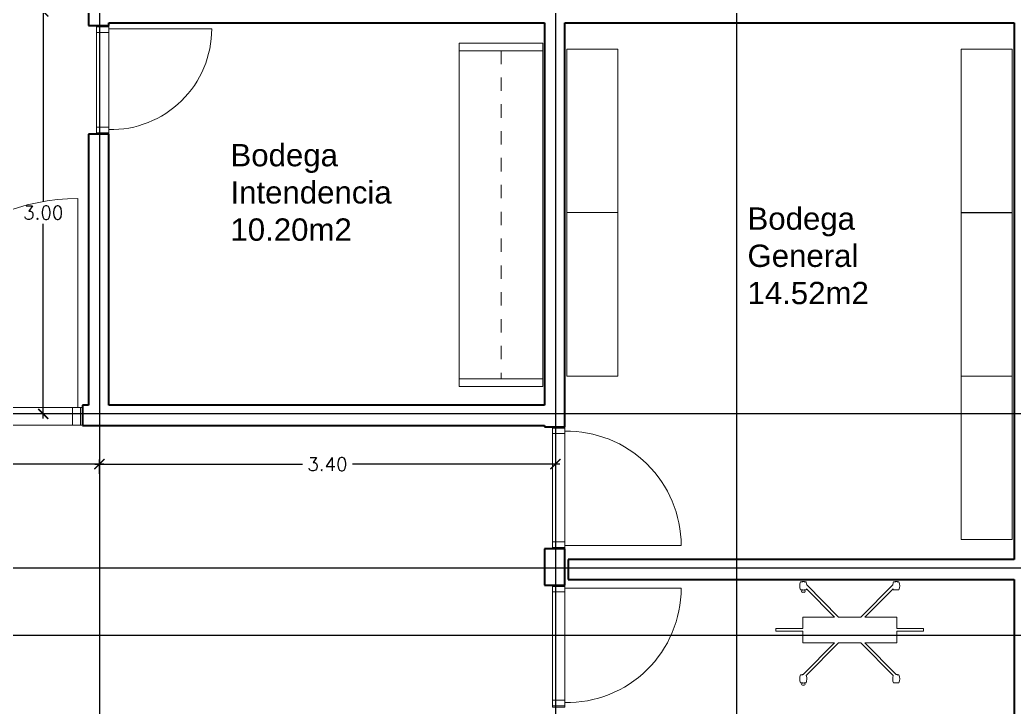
# Model space of a CAD drawing. Header units: inches. Extents: x -6 to 158, y 10 to 161.
# Drawn here: x 32.4 to 39.81, y 83.78 to 88.9 of the extents above; entities that cross this region are included whole.
import ezdxf

# ---------------------------------------------------------------- set-up
doc = ezdxf.new("R2010")
doc.units = ezdxf.units.IN
doc.header["$MEASUREMENT"] = 0
doc.linetypes.add('Dash', pattern=[6, 3, -3])
doc.linetypes.add('IMPORT-AI-Linetype-8', pattern=[7811.371918, 4882.107551, -976.421456, 976.421456, -976.421456])
for name, color, linetype, lineweight in [('A-DETL-GENF', 92, 'Continuous', 9), ('A-DOOR', 2, 'Continuous', 9), ('A-WALL', 5, 'Continuous', 9), ('I-FURN', 2, 'Continuous', 9), ('I-FURN-HDLN', 2, 'Dash', 9), ('I-FURN-PNLS', 2, 'Continuous', 9)]:
    doc.layers.add(name, color=color, linetype=linetype, lineweight=lineweight)
doc.layers.add('HATCH ACERA QUIRIBI', color=33, linetype='FENCELINE1')
doc.layers.add('ZUCA-EJES', color=251, linetype='Continuous')
doc.layers.add('Sector terreno natural', color=7, linetype='Continuous', lineweight=13, true_color=0xa28c7c)
doc.styles.add('DETALLES$0$DETALLES$0$TEXTO GENERAL', font='romans.shx')
doc.styles.get("Standard").update_dxf_attribs({"font": 'arial.ttf'})
doc.linetypes.add('FENCELINE1', pattern='A,0.25,-0.1,[133,ltypeshp.shx,S=0.1,R=0,X=-0.1,Y=0],-0.1,1', length=1.45)
doc.dimstyles.new('DISTRIBUCIÓN$0$PLANTA ARQUITECTONICA$0$STANDARD', dxfattribs={"dimscale": 0, "dimtxt": 0.1, "dimasz": 0.075, "dimexe": 0.0333, "dimexo": 0.0333, "dimgap": 0.0333, "dimtad": 0, "dimtih": 1, "dimtoh": 1, "dimzin": 0, "dimdsep": 46, "dimtxsty": 'DETALLES$0$DETALLES$0$TEXTO GENERAL', "dimblk": 'DISTRIBUCIÓN$0$PLANTA ARQUITECTONICA$0$_ARCHTICK', "dimcen": 0.0333, "dimdle": 0.0333, "dimclrd": 124, "dimclre": 124, "dimclrt": 1, "dimaunit": 1, "dimadec": 0, "dimazin": 0, "dimtfac": 1, "dimtix": 1, "dimtmove": 2, "dimatfit": 3, "dimfxl": 2, "dimtolj": 1, "dimtzin": 0, "dimarcsym": 0})

# ---------------------------------------------------------------- blocks, each defined once
blk = doc.blocks.new('Doors_Door-sets_JELD-WEN_Interior_HP_FS12_FCore_Single_1_0 - 890 x 2090 mm - M9 x M21-367539-Level 1')
at = {"layer": 'A-DETL-GENF', "color": 1}
for p, q in [((-445, 17), (-403, 17)), ((-445, -75), (-445, 17)), ((-415, 17), (415, 17)), ((-403, 17), (-403, -75)), ((403, 17), (445, 17)), ((403, -75), (403, 17)), ((445, 17), (445, -75)), ((-403, -75), (-445, -75)), ((415, -75), (-415, -75)), ((445, -75), (403, -75)), ((430.8, -942.8), (430.8, -75))]:
    blk.add_line(p, q, dxfattribs=at)
blk.add_arc((430.3, -91.5), 851.3, 178.88942, 270.03365, dxfattribs=at)
at = {"layer": 'A-DOOR', "color": 1, "lineweight": 18}
for p, q in [((-455, -75), (-455, 17)), ((-455, 17), (-445, 17)), ((445, 17), (455, 17)), ((455, 17), (455, -75)), ((-445, -75), (-455, -75)), ((455, -75), (445, -75))]:
    blk.add_line(p, q, dxfattribs=at)
blk = doc.blocks.new('Doors_Door-sets_JELD-WEN_Interior_HP_FS12_FCore_Single_1_0 - 890 x 2090 mm - M9 x M21-327305-Level 1')
at = {"layer": 'A-DETL-GENF', "color": 1}
for p, q in [((430.8, 942.8), (430.8, 75)), ((-403, 75), (-445, 75)), ((-445, 75), (-445, -17)), ((415, 75), (-415, 75)), ((-403, -17), (-403, 75)), ((403, 75), (403, -17)), ((445, 75), (403, 75)), ((445, -17), (445, 75)), ((-445, -17), (-403, -17)), ((-415, -17), (415, -17)), ((403, -17), (445, -17))]:
    blk.add_line(p, q, dxfattribs=at)
blk.add_arc((430.3, 91.5), 851.3, 89.96635, 181.11058, dxfattribs=at)
at = {"layer": 'A-DOOR', "color": 1, "lineweight": 18}
for p, q in [((-445, 75), (-455, 75)), ((-455, 75), (-455, -17)), ((455, 75), (445, 75)), ((455, -17), (455, 75)), ((-455, -17), (-445, -17)), ((445, -17), (455, -17))]:
    blk.add_line(p, q, dxfattribs=at)
blk = doc.blocks.new('Doors_Door-sets_JELD-WEN_Interior_HP_FS12_FCore_Single_1_0 - 790 x 2090 mm - M8 x M21-368710-Level 1')
at = {"layer": 'A-DETL-GENF', "color": 1}
for p, q in [((-395, 17), (-353, 17)), ((-395, -75), (-395, 17)), ((-365, 17), (365, 17)), ((-353, 17), (-353, -75)), ((353, 17), (395, 17)), ((353, -75), (353, 17)), ((395, 17), (395, -75)), ((-353, -75), (-395, -75)), ((365, -75), (-365, -75)), ((395, -75), (353, -75)), ((380.8, -842.8), (380.8, -75))]:
    blk.add_line(p, q, dxfattribs=at)
blk.add_arc((380.3, -91.5), 751.3, 178.74157, 270.03813, dxfattribs=at)
at = {"layer": 'A-DOOR', "color": 1, "lineweight": 18}
for p, q in [((-405, -75), (-405, 17)), ((-405, 17), (-395, 17)), ((395, 17), (405, 17)), ((405, 17), (405, -75)), ((-395, -75), (-405, -75)), ((405, -75), (395, -75))]:
    blk.add_line(p, q, dxfattribs=at)
blk = doc.blocks.new('Shelving-Static-Spacesaver-4Post-Starter-Open_Uprights - 48 x 15 x 88-567357-Level 1')
at = {"layer": 'I-FURN', "color": 251}
for p, q in [((607.822, 190.5), (-609.6, 190.5)), ((-609.6, 190.5), (-609.6, -190.5)), ((-609.6, -190.5), (-609.6, 190.5)), ((-609.6, 190.5), (607.822, 190.5)), ((607.822, -190.5), (607.822, 190.5)), ((607.822, 190.5), (607.822, -190.5)), ((-609.6, -190.5), (607.822, -190.5)), ((607.822, -190.5), (-609.6, -190.5))]:
    blk.add_line(p, q, dxfattribs=at)
blk = doc.blocks.new('Shelving-Static-Spacesaver-4Post-Starter-Open_Uprights - 48 x 15 x 88-568468-Level 1')
at = {"layer": 'I-FURN', "color": 251}
for p, q in [((-609.6, 190.5), (607.822, 190.5)), ((-609.6, -190.5), (-609.6, 190.5)), ((607.822, 190.5), (-609.6, 190.5)), ((-609.6, 190.5), (-609.6, -190.5)), ((607.822, 190.5), (607.822, -190.5)), ((607.822, -190.5), (607.822, 190.5)), ((607.822, -190.5), (-609.6, -190.5)), ((-609.6, -190.5), (607.822, -190.5))]:
    blk.add_line(p, q, dxfattribs=at)
blk = doc.blocks.new('Shelving-Mobile-Spacesaver-4Post-Moveable_Carriage - Manual - Dual Control-560218-Level 1')
at = {"layer": 'I-FURN', "color": 251}
for p, q in [((-798, 225.1), (-855.1, 225.1)), ((-855.1, 225.1), (-855.1, -397.2)), ((-855.1, 225.1), (-855.1, -397.2)), ((-798.1, 225.1), (-855.1, 225.1)), ((-798.1, 225.1), (1646.8, 225.1)), ((-798, -397.2), (-798, 225.1)), ((1646.8, 225.1), (-798, 225.1)), ((-798, 225.1), (-798, -397.2)), ((1703.9, 225.1), (1646.8, 225.1)), ((1646.8, 225.1), (1646.8, -397.2)), ((1646.8, -397.2), (1646.8, 225.1)), ((1646.8, 225.1), (1703.9, 225.1)), ((1646.8, 225.1), (1646.8, -397.2)), ((1703.9, -397.2), (1703.9, 225.1)), ((1703.9, 225.1), (1703.9, -397.2)), ((-855.1, -397.2), (-798, -397.2)), ((-855.1, -397.2), (-798.1, -397.2)), ((1646.8, -397.2), (-798.1, -397.2)), ((-798, -397.2), (1646.8, -397.2)), ((1646.8, -397.2), (1703.9, -397.2)), ((1703.9, -397.2), (1646.8, -397.2))]:
    blk.add_line(p, q, dxfattribs=at)
at = {"layer": 'I-FURN-HDLN', "color": 251}
blk.add_line((-798.1, -86.1), (1646.8, -86.1), dxfattribs=at)
blk = doc.blocks.new('HermanMiller_Locale_BRES_MobileEasel - Mobile Easel Whiteboard-601327-Level 1')
at = {"layer": 'I-FURN-PNLS', "color": 251}
for p, q in [((-357.4, 357.9), (-367.1, 357.9)), ((-367.1, 297.9), (-350.5, 297.9)), ((-357.4, 356.8), (-357.4, 357.9)), ((-350.5, 297.9), (-350.5, 296.2)), ((-342.5, 296.2), (-342.5, 297.9)), ((-342.5, 297.9), (-325.9, 297.9)), ((-325.9, 357.9), (-335.6, 357.9)), ((-335.6, 357.9), (-335.6, 356.8)), ((-322.8, 307.5), (-112.9, 95)), ((-83.2, 95), (-320.5, 335.3)), ((320.5, 335.3), (83.2, 95)), ((112.9, 95), (322.8, 307.5)), ((335.6, 357.9), (325.9, 357.9)), ((325.9, 297.9), (367.1, 297.9)), ((335.6, 356.8), (335.6, 357.9)), ((367.1, 357.9), (357.4, 357.9)), ((357.4, 357.9), (357.4, 356.8)), ((-350.5, 296.2), (-352.8, 296.2)), ((-352.8, 280.4), (-340.1, 280.4)), ((-340.1, 296.2), (-342.5, 296.2)), ((-112.9, 95), (-350, 95)), ((-350, 95), (-350, 10)), ((83.2, 95), (-83.2, 95)), ((350, 95), (112.9, 95)), ((350, 10), (350, 95)), ((-350, 10), (-550, 10)), ((-550, 10), (-550, -10)), ((550, 10), (350, 10)), ((550, -10), (550, 10)), ((-550, -10), (-350, -10)), ((-350, -10), (-350, -95)), ((350, -95), (350, -10)), ((350, -10), (550, -10)), ((-350, -95), (-112.9, -95)), ((-112.9, -95), (-346.5, -331.5)), ((-324.4, -339.2), (-83.2, -95)), ((-83.2, -95), (83.2, -95)), ((83.2, -95), (324.4, -339.2)), ((346.5, -331.5), (112.9, -95)), ((112.9, -95), (350, -95)), ((-357.4, -335.1), (-367.1, -335.1)), ((-357.4, -336.2), (-357.4, -335.1)), ((367.1, -335.1), (357.4, -335.1)), ((357.4, -335.1), (357.4, -336.2)), ((-367.1, -395.1), (-350.5, -395.1)), ((-350.5, -396.7), (-352.8, -396.7)), ((-352.8, -412.6), (-340.1, -412.6)), ((-350.5, -395.1), (-350.5, -396.7)), ((-342.5, -396.7), (-342.5, -395.1)), ((-342.5, -395.1), (-325.9, -395.1)), ((-340.1, -396.7), (-342.5, -396.7)), ((325.9, -395.1), (367.1, -395.1))]:
    blk.add_line(p, q, dxfattribs=at)
for centre, radius, start, end in [((-290.2, 327.9), 82.5, 158.67469, 201.32467), ((-346.5, 346.5), 15, 43.36179, 136.63821), ((-402.8, 327.9), 82.5, 5.13429, 21.32531), ((-402.8, 327.9), 82.5, 338.67533, 345.68535), ((402.8, 327.9), 82.5, 158.67469, 174.86571), ((402.8, 327.9), 82.5, 194.31465, 201.32467), ((346.5, 346.5), 15, 43.36179, 136.63821), ((290.2, 327.9), 82.5, 338.67533, 21.32531), ((-352.3, 288.3), 7.95, 93.48938, 266.51062), ((-340.6, 288.3), 7.95, 273.48938, 86.51062), ((-290.2, -365.1), 82.5, 158.67469, 201.32467), ((-346.5, -346.5), 15, 90, 136.63821), ((-402.8, -365.1), 82.5, 338.67533, 18.29833), ((402.8, -365.1), 82.5, 161.70167, 201.32467), ((346.5, -346.5), 15, 43.36179, 90), ((290.2, -365.1), 82.5, 338.67533, 21.32531), ((-352.3, -404.7), 7.95, 93.48938, 266.51062), ((-340.6, -404.7), 7.95, 273.48938, 86.51062)]:
    blk.add_arc(centre, radius, start, end, dxfattribs=at)
blk = doc.blocks.new('DISTRIBUCIÓN$0$PLANTA ARQUITECTONICA$0$_ARCHTICK')
at = {"color": 0, "linetype": 'ByBlock', "const_width": 0.15}
blk.add_lwpolyline([(-0.5, -0.5), (0.5, 0.5)], dxfattribs=at)
blk = doc.blocks.new('*D1009')
at = {"layer": 'Defpoints', "color": 0, "transparency": 16777216}
for p in [(32.9913, 85.968), (36.3913, 85.968), (32.9913, 85.5941)]:
    blk.add_point(p, dxfattribs=at)
at = {"layer": 'Sector terreno natural', "color": 124, "lineweight": -2, "transparency": 16777216}
for p, q in [((32.9913, 85.9347), (32.9913, 85.5608)), ((36.3913, 85.9347), (36.3913, 85.5608)), ((32.958, 85.5941), (34.5056, 85.5941)), ((36.4246, 85.5941), (34.877, 85.5941))]:
    blk.add_line(p, q, dxfattribs=at)
at = {"layer": 'Sector terreno natural', "color": 124, "lineweight": -2, "transparency": 16777216, "xscale": 0.075, "yscale": 0.075, "zscale": 0.075, "rotation": 180}
blk.add_blockref('DISTRIBUCIÓN$0$PLANTA ARQUITECTONICA$0$_ARCHTICK', (32.9913, 85.5941), dxfattribs=at)
at = {"layer": 'Sector terreno natural', "color": 124, "lineweight": -2, "transparency": 16777216, "xscale": 0.075, "yscale": 0.075, "zscale": 0.075}
blk.add_blockref('DISTRIBUCIÓN$0$PLANTA ARQUITECTONICA$0$_ARCHTICK', (36.3913, 85.5941), dxfattribs=at)
at = {"layer": 'Sector terreno natural', "color": 1, "transparency": 16777216, "insert": (34.6913, 85.5941), "char_height": 0.1, "attachment_point": 5, "style": 'DETALLES$0$DETALLES$0$TEXTO GENERAL'}
blk.add_mtext('\\A1;3.40', dxfattribs=at)
blk = doc.blocks.new('*D1011')
at = {"layer": 'Defpoints', "color": 0, "transparency": 16777216}
for p in [(32.991, 88.968), (32.5724, 85.968), (32.991, 85.968)]:
    blk.add_point(p, dxfattribs=at)
at = {"layer": 'Sector terreno natural', "color": 124, "lineweight": -2, "transparency": 16777216}
for p, q in [((32.9577, 88.968), (32.5391, 88.968)), ((32.5724, 89.0013), (32.5724, 87.5513)), ((32.5724, 85.9347), (32.5724, 87.3847)), ((32.9577, 85.968), (32.5391, 85.968))]:
    blk.add_line(p, q, dxfattribs=at)
at = {"layer": 'Sector terreno natural', "color": 124, "lineweight": -2, "transparency": 16777216, "xscale": 0.075, "yscale": 0.075, "zscale": 0.075}
for p, rotation in [((32.5724, 88.968), 90), ((32.5724, 85.968), 270)]:
    blk.add_blockref('DISTRIBUCIÓN$0$PLANTA ARQUITECTONICA$0$_ARCHTICK', p, dxfattribs=dict(at, rotation=rotation))
at = {"layer": 'Sector terreno natural', "color": 1, "transparency": 16777216, "insert": (32.5724, 87.468), "char_height": 0.1, "attachment_point": 5, "style": 'DETALLES$0$DETALLES$0$TEXTO GENERAL'}
blk.add_mtext('\\A1;3.00', dxfattribs=at)
blk = doc.blocks.new('*D1070')
at = {"layer": 'Defpoints', "color": 0, "transparency": 16777216}
for p in [(32.9913, 85.5941), (31.141, 85.4882), (32.9913, 85.4882)]:
    blk.add_point(p, dxfattribs=at)
at = {"layer": 'Sector terreno natural', "color": 124, "lineweight": -2, "transparency": 16777216}
for p, q in [((31.141, 85.5215), (31.141, 85.6274)), ((32.9913, 85.5215), (32.9913, 85.6274)), ((31.1077, 85.5941), (31.8876, 85.5941)), ((33.0246, 85.5941), (32.2447, 85.5941))]:
    blk.add_line(p, q, dxfattribs=at)
at = {"layer": 'Sector terreno natural', "color": 124, "lineweight": -2, "transparency": 16777216, "xscale": 0.075, "yscale": 0.075, "zscale": 0.075, "rotation": 180}
blk.add_blockref('DISTRIBUCIÓN$0$PLANTA ARQUITECTONICA$0$_ARCHTICK', (31.141, 85.5941), dxfattribs=at)
at = {"layer": 'Sector terreno natural', "color": 124, "lineweight": -2, "transparency": 16777216, "xscale": 0.075, "yscale": 0.075, "zscale": 0.075}
blk.add_blockref('DISTRIBUCIÓN$0$PLANTA ARQUITECTONICA$0$_ARCHTICK', (32.9913, 85.5941), dxfattribs=at)
at = {"layer": 'Sector terreno natural', "color": 1, "transparency": 16777216, "insert": (32.0662, 85.5941), "char_height": 0.1, "attachment_point": 5, "style": 'DETALLES$0$DETALLES$0$TEXTO GENERAL'}
blk.add_mtext('\\A1;1.85', dxfattribs=at)
blk = doc.blocks.new('Doors_Door-sets_JELD-WEN_Interior_HP_FS12_FCore_Single_1_0 - 1090 x 2090 mm - M11 x M21-367303-Level 1')
at = {"layer": 'A-DETL-GENF', "color": 1}
for p, q in [((530.8, 1142.8), (530.8, 75)), ((-503, 75), (-545, 75)), ((-545, 75), (-545, -17)), ((515, 75), (-515, 75)), ((-503, -17), (-503, 75)), ((503, 75), (503, -17)), ((545, 75), (503, 75)), ((545, -17), (545, 75)), ((-545, -17), (-503, -17)), ((-515, -17), (515, -17)), ((503, -17), (545, -17))]:
    blk.add_line(p, q, dxfattribs=at)
blk.add_arc((530.3, 91.5), 1051.3, 89.9728, 180.8993, dxfattribs=at)
at = {"layer": 'A-DOOR', "color": 1, "lineweight": 18}
for p, q in [((-545, 75), (-555, 75)), ((-555, 75), (-555, -17)), ((555, 75), (545, 75)), ((555, -17), (555, 75)), ((-555, -17), (-545, -17)), ((545, -17), (555, -17))]:
    blk.add_line(p, q, dxfattribs=at)

msp = doc.modelspace()

# ---------------------------------------------------------------- hatches: boundary and pattern name
at = {"layer": 'HATCH ACERA QUIRIBI', "linetype": 'ByBlock'}
h = msp.add_hatch(dxfattribs=at)
h.set_pattern_fill('AR-SAND', color=33, scale=0.005)
h.set_pattern_definition([(37.5, (-2717.0635, -1543.11324), (-0.008000156, 0.244706619), [0, -0.19304, 0, -0.2159, 0, -0.206375]), (7.5, (-2717.0635, -1543.11324), (0.22476164, 0.35841255), [0, -0.10414, 0, -0.17399, 0, -0.066675]), (327.5, (-2717.2197, -1543.11324), (0.395496185, 0.000718592), [0, -0.0635, 0, -0.2286, 0, -0.29845]), (317.5, (-2717.2197, -1543.11324), (0.381778226, 0.11146466), [0, -0.03175, 0, -0.14986, 0, -0.17145])])
h.paths.add_polyline_path([(20.0346, 112.3765), (20.7064, 97.4211), (20.7064, 84.3621), (20.7064, 67.7191), (26.7389, 69.4585), (35.0142, 71.8447), (44.88, 77.1027), (47.8682, 92.7059), (50.122, 111.7901)])
h.paths.add_polyline_path([(21.2908, 111.1518), (21.9064, 97.448), (21.9064, 84.3621), (21.9064, 69.314), (26.4064, 70.6115), (34.5609, 72.9628), (43.8093, 77.8919), (46.6816, 92.8893), (48.775, 110.6162)], flags=16)

# ---------------------------------------------------------------- linework, layer by layer
at = {"layer": 'A-WALL', "lineweight": 35}
for p, q in [((32.9107, 89.0412), (32.9107, 88.8632)), ((33.0607, 88.8632), (33.0607, 88.8832)), ((33.0607, 88.8832), (36.3107, 88.8832)), ((36.3107, 88.8832), (36.3107, 86.0332)), ((36.4607, 85.8732), (36.4607, 88.8832)), ((36.4607, 88.8832), (39.8107, 88.8832)), ((39.8107, 88.8832), (39.8107, 84.8832)), ((32.9107, 88.8632), (33.0607, 88.8632)), ((32.9107, 88.0532), (32.9107, 86.0332)), ((33.0607, 88.0532), (32.9107, 88.0532)), ((33.0607, 86.0332), (33.0607, 88.0532)), ((32.9107, 86.0332), (32.8657, 86.0332)), ((32.8657, 86.0332), (32.8657, 85.8832)), ((36.3107, 86.0332), (33.0607, 86.0332)), ((32.8657, 85.8832), (36.3107, 85.8832)), ((36.3107, 85.8832), (36.3107, 85.8732)), ((36.3107, 85.8732), (36.4607, 85.8732)), ((36.4607, 84.9632), (36.3107, 84.9632)), ((36.3107, 84.9632), (36.3107, 84.6932)), ((36.4607, 84.6932), (36.4607, 84.9632)), ((39.8107, 84.8832), (36.4857, 84.8832)), ((36.4857, 84.8832), (36.4857, 84.7332)), ((36.4857, 84.7332), (39.8107, 84.7332)), ((39.8107, 84.7332), (39.8107, 79.5332)), ((36.3107, 84.6932), (36.4607, 84.6932))]:
    msp.add_line(p, q, dxfattribs=at)
at = {"layer": 'ZUCA-EJES', "color": 253, "linetype": 'IMPORT-AI-Linetype-8', "ltscale": 0.01}
for p, q in [((32.991, 113.0964), (32.991, 76.4303)), ((36.3913, 113.0964), (36.3913, 76.4303)), ((37.741, 110.5434), (37.741, 76.4303)), ((50.3482, 85.968), (25.0564, 85.968)), ((50.3482, 84.818), (25.0564, 84.818)), ((50.3482, 84.318), (25.0564, 84.318))]:
    msp.add_line(p, q, dxfattribs=at)

# ---------------------------------------------------------------- block references
at = {"layer": 'A-DOOR', "xscale": 0.000999999999999, "yscale": 0.000999999999999, "zscale": 0.000999999999999}
for name, p, rotation in [('Doors_Door-sets_JELD-WEN_Interior_HP_FS12_FCore_Single_1_0 - 790 x 2090 mm - M8 x M21-368710-Level 1', (32.9857, 88.4582), 89.99999999999999), ('Doors_Door-sets_JELD-WEN_Interior_HP_FS12_FCore_Single_1_0 - 890 x 2090 mm - M9 x M21-327305-Level 1', (36.3857, 85.4182), 270), ('Doors_Door-sets_JELD-WEN_Interior_HP_FS12_FCore_Single_1_0 - 890 x 2090 mm - M9 x M21-367539-Level 1', (36.3857, 84.2382), 89.99999999999999)]:
    msp.add_blockref(name, p, dxfattribs=dict(at, rotation=rotation))
at = {"layer": 'A-DOOR', "xscale": 0.001456669483423422, "yscale": 0.001456669483423422, "zscale": 0.001456669483423422}
msp.add_blockref('Doors_Door-sets_JELD-WEN_Interior_HP_FS12_FCore_Single_1_0 - 1090 x 2090 mm - M11 x M21-367303-Level 1', (32.0572, 85.908), dxfattribs=at)
at = {"layer": 'I-FURN', "xscale": 0.000999999999999, "yscale": 0.000999999999999, "zscale": 0.000999999999999}
for name, p, rotation in [('Shelving-Mobile-Spacesaver-4Post-Moveable_Carriage - Manual - Dual Control-560218-Level 1', (36.0718, 87.8775), 270), ('Shelving-Static-Spacesaver-4Post-Starter-Open_Uprights - 48 x 15 x 88-567357-Level 1', (36.6657, 88.076), 270), ('Shelving-Static-Spacesaver-4Post-Starter-Open_Uprights - 48 x 15 x 88-567357-Level 1', (39.6057, 88.076), 270), ('Shelving-Static-Spacesaver-4Post-Starter-Open_Uprights - 48 x 15 x 88-568468-Level 1', (36.6657, 86.8604), 89.99999999999999), ('Shelving-Static-Spacesaver-4Post-Starter-Open_Uprights - 48 x 15 x 88-567357-Level 1', (39.6057, 86.8578), 270), ('Shelving-Static-Spacesaver-4Post-Starter-Open_Uprights - 48 x 15 x 88-568468-Level 1', (39.6057, 85.6421), 89.99999999999999)]:
    msp.add_blockref(name, p, dxfattribs=dict(at, rotation=rotation))
at = {"layer": 'I-FURN-PNLS', "xscale": 0.000999999999999, "yscale": 0.000999999999999, "zscale": 0.000999999999999}
msp.add_blockref('HermanMiller_Locale_BRES_MobileEasel - Mobile Easel Whiteboard-601327-Level 1', (38.5857, 84.3582), dxfattribs=at)

# ---------------------------------------------------------------- texts
at = {"layer": 'Sector terreno natural', "color": 2, "char_height": 0.166418, "attachment_point": 1}
for s, insert in [('{\\f@Arial Unicode MS|b0|i0|c0|p34;Bodega\\PIntendencia \\P10.20m2}', (33.9681, 87.9801)), ('{\\f@Arial Unicode MS|b0|i0|c0|p34;Bodega\\PGeneral\\P14.52m2}', (37.8231, 87.5075))]:
    msp.add_mtext_dynamic_manual_height_columns(s, width=11.731436, gutter_width=5, heights=[0], dxfattribs=dict(at, insert=insert))

# ---------------------------------------------------------------- dimensions: what is measured, and where the dimension line sits
at = {"layer": 'Sector terreno natural', "color": 2}
for p1, p2, distance, picture, middle in [((32.991, 88.968), (32.991, 85.968), -0.4186, '*D1011', (32.5724, 87.468)), ((36.3913, 85.968), (32.9913, 85.968), 0.3739, '*D1009', (34.6913, 85.5941))]:
    dim = msp.add_aligned_dim(p1=p1, p2=p2, distance=distance, dimstyle='DISTRIBUCIÓN$0$PLANTA ARQUITECTONICA$0$STANDARD', override={"dimscale": 1}, dxfattribs=at)
    dim.commit()
    dim.dimension.update_dxf_attribs({"geometry": picture, "text_midpoint": middle})
dim = msp.add_linear_dim(base=(32.9913, 85.5941), p1=(31.141, 85.4882), p2=(32.9913, 85.4882), dimstyle='DISTRIBUCIÓN$0$PLANTA ARQUITECTONICA$0$STANDARD', override={"dimscale": 1}, dxfattribs=at)
dim.commit()
dim.dimension.update_dxf_attribs({"geometry": '*D1070', "text_midpoint": (32.0662, 85.5941)})

doc.saveas('drawing.dxf')
